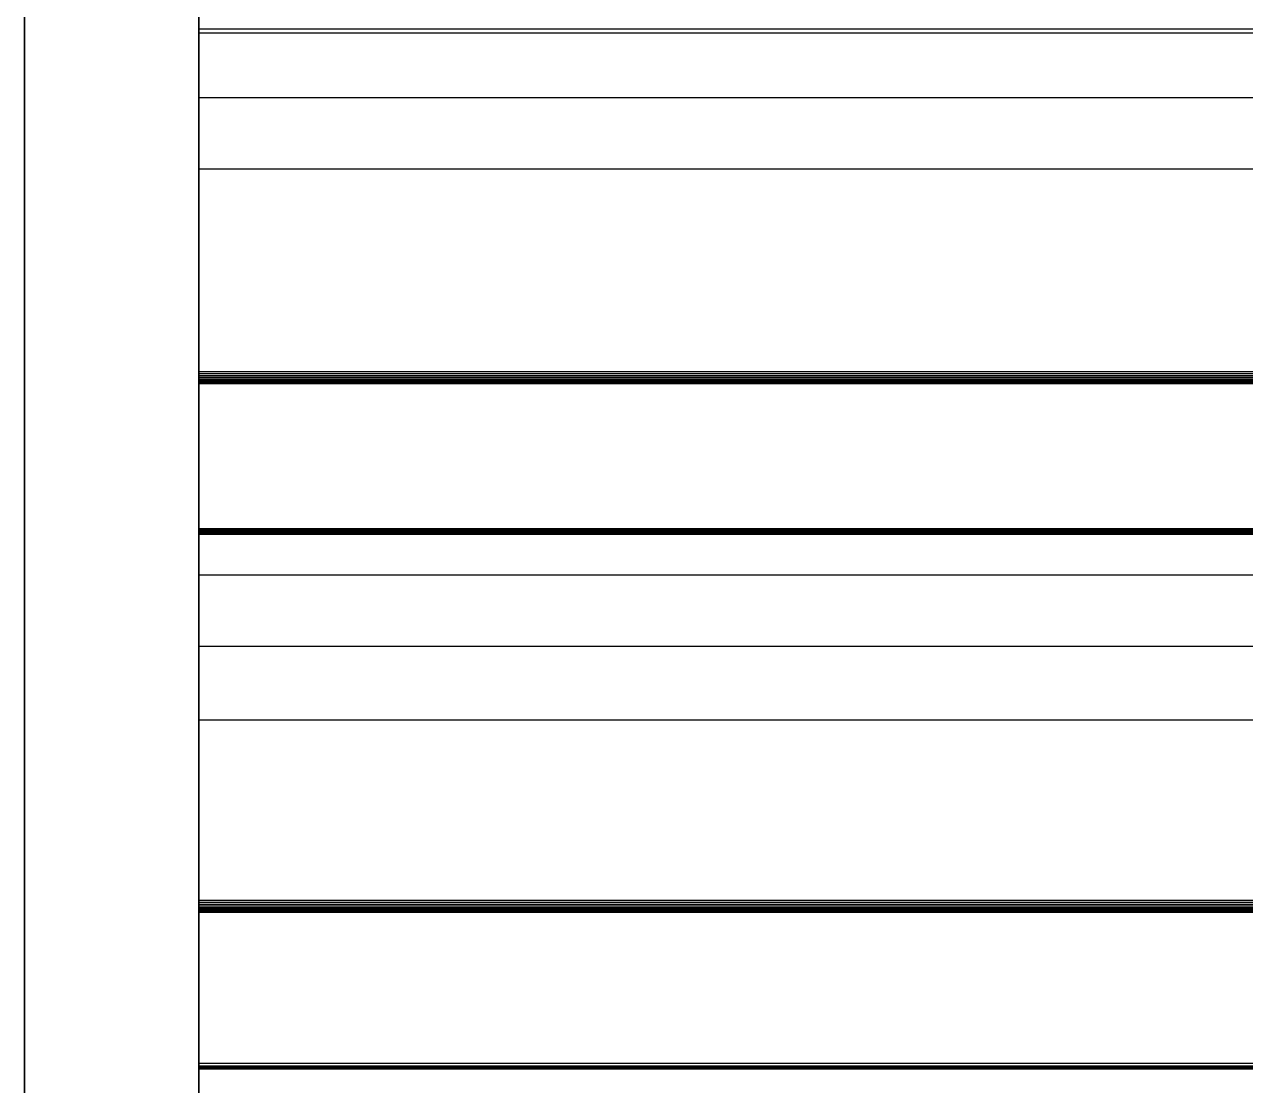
# Model space of a CAD drawing. Header units: millimetres. Extents: x -85 to 1059, y -155 to 155.
# Drawn here: x 1000 to 1003.5, y 132.794 to 135.835 of the extents above; entities that cross this region are included whole.
import ezdxf

# ---------------------------------------------------------------- set-up
doc = ezdxf.new("R2010")
doc.units = ezdxf.units.MM
doc.header["$MEASUREMENT"] = 0
doc.layers.add('Default', color=7, linetype='Continuous', true_color=0x000000)

msp = doc.modelspace()

# ---------------------------------------------------------------- linework, layer by layer
at = {"layer": 'Default'}
for points, knots in [([(1000, 0, -154), (1000, -154, -154), (1000, -154), (1000, -154, 154), (1000, 0, 154), (1000, 154, 154), (1000, 154), (1000, 154, -154), (1000, 0, -154)], [0, 0, 0, 241.902634, 241.902634, 483.805269, 483.805269, 725.707903, 725.707903, 967.610537, 967.610537, 967.610537]), ([(1000, 0, -150), (1000, -150, -150), (1000, -150), (1000, -150, 150), (1000, 0, 150), (1000, 150, 150), (1000, 150), (1000, 150, -150), (1000, 0, -150)], [0, 0, 0, 235.619449, 235.619449, 471.238898, 471.238898, 706.858347, 706.858347, 942.477796, 942.477796, 942.477796])]:
    msp.add_rational_spline(points, [1, 0.707106781187, 1, 0.707106781187, 1, 0.707106781187, 1, 0.707106781187, 1], degree=2, knots=knots, dxfattribs=at)
for points, degree, knots in [([(1000.5, 0.0018, 150.0005), (1000.5, 82.8446, 150.0005), (1000.5, 150.0018, 82.8432), (1000.5, 150.0018, 0.0004), (1000.5, 150.0018, -82.8427), (1000.5, 82.8446, -150), (1000.5, 0.0018, -150), (1000.5, -82.8411, -150), (1000.5, -149.9983, -82.8427), (1000.5, -149.9983, 0.0004), (1000.5, -149.9983, 82.8432), (1000.5, -82.8411, 150.0005), (1000.5, 0.0018, 150.0005)], 3, [-5, -5, -5, -5, -4, -4, -4, -3, -3, -3, -2, -2, -2, -1, -1, -1, -1]), ([(1000.5, 0.3488, 139.7504), (1000.5, -76.9709, 139.7504), (1000.5, -139.6511, 77.0702), (1000.5, -139.6511, -0.2498), (1000.5, -139.6511, -77.5699), (1000.5, -76.9709, -140.2497), (1000.5, 0.3488, -140.2497), (1000.5, 77.6689, -140.2497), (1000.5, 140.349, -77.5699), (1000.5, 140.349, -0.2498), (1000.5, 140.349, 77.0702), (1000.5, 77.6689, 139.7504), (1000.5, 0.3488, 139.7504)], 3, [20636, 20636, 20636, 20636, 20637, 20637, 20637, 20638, 20638, 20638, 20639, 20639, 20639, 20640, 20640, 20640, 20640]), ([(1000.5, 0.0018, 140.0004), (1000.5, -77.318, 140.0004), (1000.5, -139.9981, 77.3202), (1000.5, -139.9981, 0.0002), (1000.5, -139.9981, -77.3199), (1000.5, -77.318, -139.9997), (1000.5, 0.0018, -139.9997), (1000.5, 77.3215, -139.9997), (1000.5, 140.002, -77.3199), (1000.5, 140.002, 0.0002), (1000.5, 140.002, 77.3202), (1000.5, 77.3215, 140.0004), (1000.5, 0.0018, 140.0004)], 3, [-1, -1, -1, -1, 0, 0, 0, 1, 1, 1, 2, 2, 2, 3, 3, 3, 3]), ([(1000.5, 134.8397, 72.6526), (1000.5, 134.8796, 72.6602), (1000.5, 134.9194, 72.6678), (1000.5, 134.9665, 72.6764), (1000.5, 135.0136, 72.6851), (1000.5, 135.0613, 72.6939), (1000.5, 135.1089, 72.7027), (1000.5, 135.1565, 72.7115), (1000.5, 135.2041, 72.7203), (1000.5, 135.2521, 72.7288), (1000.5, 135.3001, 72.7373), (1000.5, 135.3486, 72.7459), (1000.5, 135.3971, 72.7546), (1000.5, 135.4458, 72.7632), (1000.5, 135.4945, 72.7719), (1000.5, 135.5435, 72.7805), (1000.5, 135.5925, 72.7891), (1000.5, 135.6418, 72.7976), (1000.5, 135.691, 72.8061), (1000.5, 135.7407, 72.8145), (1000.5, 135.7905, 72.823), (1000.5, 135.8404, 72.8311), (1000.5, 135.8903, 72.8392), (1000.5, 135.9406, 72.8475), (1000.5, 135.9908, 72.8558), (1000.5, 136.0415, 72.8641), (1000.5, 136.0921, 72.8724), (1000.5, 136.1429, 72.8807), (1000.5, 136.1937, 72.889), (1000.5, 136.245, 72.8973), (1000.5, 136.2963, 72.9056), (1000.5, 136.3478, 72.9137), (1000.5, 136.3993, 72.9218), (1000.5, 136.4512, 72.9299), (1000.5, 136.5031, 72.938), (1000.5, 136.5553, 72.9459), (1000.5, 136.6075, 72.9539), (1000.5, 136.6599, 72.9618), (1000.5, 136.7123, 72.9698), (1000.5, 136.765, 72.9777), (1000.5, 136.8177, 72.9856), (1000.5, 136.871, 72.9932), (1000.5, 136.9243, 73.0008), (1000.5, 136.9335, 73.002), (1000.5, 136.9426, 73.0033)], 2, [3596, 3596, 3596, 3597, 3597, 3598, 3598, 3599, 3599, 3600, 3600, 3601, 3601, 3602, 3602, 3603, 3603, 3604, 3604, 3605, 3605, 3606, 3606, 3607, 3607, 3608, 3608, 3609, 3609, 3610, 3610, 3611, 3611, 3612, 3612, 3613, 3613, 3614, 3614, 3615, 3615, 3616, 3616, 3617, 3617, 3618, 3618, 3618]), ([(1000.5, 136.9426, -73.5036), (1000.5, 136.9335, -73.5022), (1000.5, 136.9243, -73.5008), (1000.5, 136.871, -73.4928), (1000.5, 136.8177, -73.4849), (1000.5, 136.765, -73.4771), (1000.5, 136.7123, -73.4694), (1000.5, 136.6599, -73.4614), (1000.5, 136.6075, -73.4535), (1000.5, 136.5553, -73.4454), (1000.5, 136.5031, -73.4373), (1000.5, 136.4512, -73.4293), (1000.5, 136.3993, -73.4214), (1000.5, 136.3478, -73.4133), (1000.5, 136.2963, -73.4051), (1000.5, 136.245, -73.397), (1000.5, 136.1937, -73.3889), (1000.5, 136.1429, -73.3808), (1000.5, 136.0921, -73.3727), (1000.5, 136.0415, -73.3644), (1000.5, 135.9908, -73.3561), (1000.5, 135.9406, -73.3478), (1000.5, 135.8903, -73.3395), (1000.5, 135.8404, -73.3309), (1000.5, 135.7905, -73.3222), (1000.5, 135.7407, -73.314), (1000.5, 135.691, -73.3057), (1000.5, 135.6418, -73.297), (1000.5, 135.5925, -73.2884), (1000.5, 135.5435, -73.2799), (1000.5, 135.4945, -73.2714), (1000.5, 135.4458, -73.263), (1000.5, 135.3971, -73.2545), (1000.5, 135.3486, -73.2459), (1000.5, 135.3001, -73.2372), (1000.5, 135.2521, -73.2286), (1000.5, 135.2041, -73.2199), (1000.5, 135.1565, -73.2111), (1000.5, 135.1089, -73.2023), (1000.5, 135.0613, -73.1937), (1000.5, 135.0136, -73.185), (1000.5, 134.9665, -73.176), (1000.5, 134.9194, -73.167), (1000.5, 134.8796, -73.1596), (1000.5, 134.8397, -73.1522)], 2, [6836, 6836, 6836, 6837, 6837, 6838, 6838, 6839, 6839, 6840, 6840, 6841, 6841, 6842, 6842, 6843, 6843, 6844, 6844, 6845, 6845, 6846, 6846, 6847, 6847, 6848, 6848, 6849, 6849, 6850, 6850, 6851, 6851, 6852, 6852, 6853, 6853, 6854, 6854, 6855, 6855, 6856, 6856, 6857, 6857, 6858, 6858, 6858]), ([(1000.5, 134.3853, -73.9724), (1000.5, 134.4153, -74.0042), (1000.5, 134.4453, -74.0359), (1000.5, 134.4781, -74.0708), (1000.5, 134.5109, -74.1058), (1000.5, 134.5439, -74.1409), (1000.5, 134.5769, -74.176), (1000.5, 134.6101, -74.2114), (1000.5, 134.6432, -74.2469), (1000.5, 134.6766, -74.2827), (1000.5, 134.7099, -74.3185), (1000.5, 134.7432, -74.3545), (1000.5, 134.7766, -74.3905), (1000.5, 134.8103, -74.4268), (1000.5, 134.8439, -74.4631), (1000.5, 134.8775, -74.4996), (1000.5, 134.911, -74.5362), (1000.5, 134.9448, -74.573), (1000.5, 134.9787, -74.6099), (1000.5, 135.0126, -74.6471), (1000.5, 135.0464, -74.6843), (1000.5, 135.0805, -74.7219), (1000.5, 135.1145, -74.7595), (1000.5, 135.1487, -74.7974), (1000.5, 135.183, -74.8353), (1000.5, 135.2174, -74.8732), (1000.5, 135.2518, -74.9112), (1000.5, 135.2862, -74.9498), (1000.5, 135.3206, -74.9884), (1000.5, 135.3551, -75.0269), (1000.5, 135.3897, -75.0653), (1000.5, 135.4244, -75.1043), (1000.5, 135.4592, -75.1433), (1000.5, 135.4939, -75.1826), (1000.5, 135.5287, -75.222), (1000.5, 135.5636, -75.2615), (1000.5, 135.5985, -75.301), (1000.5, 135.6335, -75.341), (1000.5, 135.6684, -75.3811), (1000.5, 135.7037, -75.4209), (1000.5, 135.7389, -75.4608), (1000.5, 135.7742, -75.5015), (1000.5, 135.8095, -75.5423), (1000.5, 135.8155, -75.5492), (1000.5, 135.8215, -75.556)], 2, [6878, 6878, 6878, 6879.045455, 6879.045455, 6880.090909, 6880.090909, 6881.136364, 6881.136364, 6882.181818, 6882.181818, 6883.227273, 6883.227273, 6884.272727, 6884.272727, 6885.318182, 6885.318182, 6886.363636, 6886.363636, 6887.409091, 6887.409091, 6888.454545, 6888.454545, 6889.5, 6889.5, 6890.545455, 6890.545455, 6891.590909, 6891.590909, 6892.636364, 6892.636364, 6893.681818, 6893.681818, 6894.727273, 6894.727273, 6895.772727, 6895.772727, 6896.818182, 6896.818182, 6897.863636, 6897.863636, 6898.909091, 6898.909091, 6899.954545, 6899.954545, 6901, 6901, 6901]), ([(1000.5, 135.8095, 75.0423), (1000.5, 135.7742, 75.0019), (1000.5, 135.7389, 74.9615), (1000.5, 135.7037, 74.9213), (1000.5, 135.6684, 74.8811), (1000.5, 135.6335, 74.8412), (1000.5, 135.5985, 74.8014), (1000.5, 135.5636, 74.7619), (1000.5, 135.5287, 74.7224), (1000.5, 135.4939, 74.6832), (1000.5, 135.4592, 74.644), (1000.5, 135.4244, 74.6049), (1000.5, 135.3897, 74.5657), (1000.5, 135.3551, 74.5269), (1000.5, 135.3206, 74.4881), (1000.5, 135.2862, 74.4498), (1000.5, 135.2518, 74.4116), (1000.5, 135.2174, 74.3735), (1000.5, 135.183, 74.3354), (1000.5, 135.1487, 74.2976), (1000.5, 135.1145, 74.2599), (1000.5, 135.0805, 74.2225), (1000.5, 135.0464, 74.1851), (1000.5, 135.0126, 74.1479), (1000.5, 134.9787, 74.1106), (1000.5, 134.9448, 74.0736), (1000.5, 134.911, 74.0366), (1000.5, 134.8775, 73.9999), (1000.5, 134.8439, 73.9632), (1000.5, 134.8103, 73.927), (1000.5, 134.7766, 73.8909), (1000.5, 134.7432, 73.8547), (1000.5, 134.7099, 73.8185), (1000.5, 134.6766, 73.7829), (1000.5, 134.6432, 73.7473), (1000.5, 134.6101, 73.7118), (1000.5, 134.5769, 73.6764), (1000.5, 134.5439, 73.6411), (1000.5, 134.5109, 73.6058), (1000.5, 134.4781, 73.5709), (1000.5, 134.4453, 73.536), (1000.5, 134.4173, 73.5065), (1000.5, 134.3892, 73.4771)], 2, [3554, 3554, 3554, 3555, 3555, 3556, 3556, 3557, 3557, 3558, 3558, 3559, 3559, 3560, 3560, 3561, 3561, 3562, 3562, 3563, 3563, 3564, 3564, 3565, 3565, 3566, 3566, 3567, 3567, 3568, 3568, 3569, 3569, 3570, 3570, 3571, 3571, 3572, 3572, 3573, 3573, 3574, 3574, 3575, 3575, 3575]), ([(1000.5, 133.3245, 75.381), (1000.5, 133.3642, 75.3893), (1000.5, 133.4039, 75.3976), (1000.5, 133.451, 75.4073), (1000.5, 133.4981, 75.417), (1000.5, 133.5454, 75.4267), (1000.5, 133.5926, 75.4364), (1000.5, 133.6401, 75.4459), (1000.5, 133.6875, 75.4554), (1000.5, 133.7355, 75.4651), (1000.5, 133.7835, 75.4748), (1000.5, 133.8317, 75.4845), (1000.5, 133.8798, 75.4942), (1000.5, 133.9283, 75.5039), (1000.5, 133.9768, 75.5136), (1000.5, 134.0255, 75.5232), (1000.5, 134.0742, 75.5327), (1000.5, 134.1234, 75.542), (1000.5, 134.1726, 75.5514), (1000.5, 134.222, 75.5609), (1000.5, 134.2714, 75.5704), (1000.5, 134.3213, 75.5798), (1000.5, 134.3712, 75.5891), (1000.5, 134.4213, 75.5985), (1000.5, 134.4714, 75.6078), (1000.5, 134.5219, 75.6172), (1000.5, 134.5723, 75.6265), (1000.5, 134.6229, 75.6359), (1000.5, 134.6736, 75.6452), (1000.5, 134.7245, 75.6542), (1000.5, 134.7755, 75.6632), (1000.5, 134.827, 75.6724), (1000.5, 134.8785, 75.6816), (1000.5, 134.9302, 75.6907), (1000.5, 134.9819, 75.6999), (1000.5, 135.0337, 75.7091), (1000.5, 135.0856, 75.7183), (1000.5, 135.138, 75.7271), (1000.5, 135.1904, 75.7359), (1000.5, 135.2429, 75.7449), (1000.5, 135.2955, 75.7539), (1000.5, 135.3486, 75.7627), (1000.5, 135.4017, 75.7715), (1000.5, 135.4107, 75.7731), (1000.5, 135.4197, 75.7747)], 2, [3529, 3529, 3529, 3530, 3530, 3531, 3531, 3532, 3532, 3533, 3533, 3534, 3534, 3535, 3535, 3536, 3536, 3537, 3537, 3538, 3538, 3539, 3539, 3540, 3540, 3541, 3541, 3542, 3542, 3543, 3543, 3544, 3544, 3545, 3545, 3546, 3546, 3547, 3547, 3548, 3548, 3549, 3549, 3550, 3550, 3551, 3551, 3551]), ([(1000.5, 135.4197, -76.2743), (1000.5, 135.4107, -76.2727), (1000.5, 135.4017, -76.2711), (1000.5, 135.3486, -76.2623), (1000.5, 135.2955, -76.2535), (1000.5, 135.2429, -76.2447), (1000.5, 135.1904, -76.2358), (1000.5, 135.138, -76.2267), (1000.5, 135.0856, -76.2175), (1000.5, 135.0337, -76.2085), (1000.5, 134.9819, -76.1995), (1000.5, 134.9302, -76.1903), (1000.5, 134.8785, -76.1812), (1000.5, 134.827, -76.1722), (1000.5, 134.7755, -76.1632), (1000.5, 134.7245, -76.1538), (1000.5, 134.6736, -76.1445), (1000.5, 134.6229, -76.1353), (1000.5, 134.5723, -76.1261), (1000.5, 134.5219, -76.1168), (1000.5, 134.4714, -76.1074), (1000.5, 134.4213, -76.0981), (1000.5, 134.3712, -76.0887), (1000.5, 134.3213, -76.0794), (1000.5, 134.2714, -76.07), (1000.5, 134.222, -76.0607), (1000.5, 134.1726, -76.0513), (1000.5, 134.1234, -76.0418), (1000.5, 134.0742, -76.0323), (1000.5, 134.0255, -76.0228), (1000.5, 133.9768, -76.0132), (1000.5, 133.9283, -76.0037), (1000.5, 133.8798, -75.9942), (1000.5, 133.8317, -75.9845), (1000.5, 133.7835, -75.9748), (1000.5, 133.7355, -75.9653), (1000.5, 133.6875, -75.9557), (1000.5, 133.6401, -75.946), (1000.5, 133.5926, -75.9363), (1000.5, 133.5454, -75.9265), (1000.5, 133.4981, -75.9166), (1000.5, 133.451, -75.9069), (1000.5, 133.4039, -75.8972), (1000.5, 133.3642, -75.8889), (1000.5, 133.3245, -75.8806)], 2, [6903, 6903, 6903, 6904, 6904, 6905, 6905, 6906, 6906, 6907, 6907, 6908, 6908, 6909, 6909, 6910, 6910, 6911, 6911, 6912, 6912, 6913, 6913, 6914, 6914, 6915, 6915, 6916, 6916, 6917, 6917, 6918, 6918, 6919, 6919, 6920, 6920, 6921, 6921, 6922, 6922, 6923, 6923, 6924, 6924, 6925, 6925, 6925]), ([(1000.5, 134.3733, 73.4467), (1000.5, 134.4443, 73.3176), (1000.5, 134.5152, 73.1885), (1000.5, 134.5899, 73.0514), (1000.5, 134.6647, 72.9144), (1000.5, 134.7351, 72.7849), (1000.5, 134.8055, 72.6554)], 2, [3584, 3584, 3584, 3585, 3585, 3586, 3586, 3587, 3587, 3587]), ([(1000.5, 134.8055, -73.155), (1000.5, 134.7351, -73.2847), (1000.5, 134.6647, -73.4143), (1000.5, 134.5899, -73.5512), (1000.5, 134.5152, -73.6881), (1000.5, 134.4443, -73.8172), (1000.5, 134.3733, -73.9463)], 2, [6867, 6867, 6867, 6868, 6868, 6869, 6869, 6870, 6870, 6870]), ([(1000.5, 134.2573, 77.8042), (1000.5, 134.2513, 77.7972), (1000.5, 134.2453, 77.7901), (1000.5, 134.2109, 77.7488), (1000.5, 134.1765, 77.7076), (1000.5, 134.1423, 77.6668), (1000.5, 134.1081, 77.6261), (1000.5, 134.0737, 77.5853), (1000.5, 134.0393, 77.5446), (1000.5, 134.0052, 77.5044), (1000.5, 133.9712, 77.4641), (1000.5, 133.9373, 77.4241), (1000.5, 133.9034, 77.3841), (1000.5, 133.8694, 77.3446), (1000.5, 133.8354, 77.305), (1000.5, 133.8017, 77.2655), (1000.5, 133.768, 77.226), (1000.5, 133.7343, 77.1869), (1000.5, 133.7006, 77.1477), (1000.5, 133.6671, 77.1091), (1000.5, 133.6336, 77.0704), (1000.5, 133.6001, 77.032), (1000.5, 133.5665, 76.9935), (1000.5, 133.5334, 76.9553), (1000.5, 133.5002, 76.917), (1000.5, 133.4669, 76.8791), (1000.5, 133.4335, 76.8411), (1000.5, 133.4006, 76.8036), (1000.5, 133.3676, 76.766), (1000.5, 133.3348, 76.7288), (1000.5, 133.302, 76.6916), (1000.5, 133.2691, 76.6543), (1000.5, 133.2363, 76.6171), (1000.5, 133.2037, 76.5806), (1000.5, 133.1711, 76.5441), (1000.5, 133.1384, 76.5076), (1000.5, 133.1058, 76.4711), (1000.5, 133.0734, 76.4349), (1000.5, 133.0409, 76.3988), (1000.5, 133.0088, 76.363), (1000.5, 132.9767, 76.3271), (1000.5, 132.9444, 76.2917), (1000.5, 132.9121, 76.2562), (1000.5, 132.8848, 76.2261), (1000.5, 132.8575, 76.1959)], 2, [3486, 3486, 3486, 3487, 3487, 3488, 3488, 3489, 3489, 3490, 3490, 3491, 3491, 3492, 3492, 3493, 3493, 3494, 3494, 3495, 3495, 3496, 3496, 3497, 3497, 3498, 3498, 3499, 3499, 3500, 3500, 3501, 3501, 3502, 3502, 3503, 3503, 3504, 3504, 3505, 3505, 3506, 3506, 3507, 3507, 3508, 3508, 3508]), ([(1000.5, 132.8575, -76.6955), (1000.5, 132.8848, -76.7257), (1000.5, 132.9121, -76.7558), (1000.5, 132.9444, -76.7915), (1000.5, 132.9767, -76.8271), (1000.5, 133.0088, -76.8629), (1000.5, 133.0409, -76.8987), (1000.5, 133.0734, -76.9349), (1000.5, 133.1058, -76.971), (1000.5, 133.1384, -77.0074), (1000.5, 133.1711, -77.0437), (1000.5, 133.2037, -77.0806), (1000.5, 133.2363, -77.1174), (1000.5, 133.2691, -77.1543), (1000.5, 133.302, -77.1912), (1000.5, 133.3348, -77.2286), (1000.5, 133.3676, -77.2659), (1000.5, 133.4006, -77.3035), (1000.5, 133.4335, -77.3411), (1000.5, 133.4669, -77.3788), (1000.5, 133.5002, -77.4166), (1000.5, 133.5334, -77.4547), (1000.5, 133.5665, -77.4928), (1000.5, 133.6001, -77.5314), (1000.5, 133.6336, -77.57), (1000.5, 133.6671, -77.609), (1000.5, 133.7006, -77.648), (1000.5, 133.7343, -77.6868), (1000.5, 133.768, -77.7256), (1000.5, 133.8017, -77.765), (1000.5, 133.8354, -77.8043), (1000.5, 133.8694, -77.8442), (1000.5, 133.9034, -77.884), (1000.5, 133.9373, -77.9239), (1000.5, 133.9712, -77.9637), (1000.5, 134.0052, -78.0041), (1000.5, 134.0393, -78.0445), (1000.5, 134.0737, -78.0849), (1000.5, 134.1081, -78.1253), (1000.5, 134.1423, -78.1664), (1000.5, 134.1765, -78.2075), (1000.5, 134.2109, -78.2486), (1000.5, 134.2453, -78.2897), (1000.5, 134.2513, -78.2968), (1000.5, 134.2573, -78.3038)], 2, [6946, 6946, 6946, 6947, 6947, 6948, 6948, 6949, 6949, 6950, 6950, 6951, 6951, 6952, 6952, 6953, 6953, 6954, 6954, 6955, 6955, 6956, 6956, 6957, 6957, 6958, 6958, 6959, 6959, 6960, 6960, 6961, 6961, 6962, 6962, 6963, 6963, 6964, 6964, 6965, 6965, 6966, 6966, 6967, 6967, 6968, 6968, 6968]), ([(1000.5, 131.754, 78.0773), (1000.5, 131.7937, 78.0866), (1000.5, 131.8333, 78.096), (1000.5, 131.8801, 78.1066), (1000.5, 131.9268, 78.1171), (1000.5, 131.9739, 78.1279), (1000.5, 132.021, 78.1387), (1000.5, 132.0683, 78.1492), (1000.5, 132.1156, 78.1598), (1000.5, 132.1632, 78.1706), (1000.5, 132.2108, 78.1813), (1000.5, 132.2588, 78.1919), (1000.5, 132.3068, 78.2025), (1000.5, 132.3551, 78.2129), (1000.5, 132.4034, 78.2233), (1000.5, 132.4521, 78.2341), (1000.5, 132.5008, 78.2448), (1000.5, 132.5497, 78.2551), (1000.5, 132.5985, 78.2653), (1000.5, 132.6479, 78.2759), (1000.5, 132.6973, 78.2865), (1000.5, 132.7467, 78.2969), (1000.5, 132.7961, 78.3073), (1000.5, 132.846, 78.3177), (1000.5, 132.8959, 78.3281), (1000.5, 132.9462, 78.3385), (1000.5, 132.9965, 78.3489), (1000.5, 133.0469, 78.359), (1000.5, 133.0973, 78.369), (1000.5, 133.1481, 78.3794), (1000.5, 133.1989, 78.3898), (1000.5, 133.2501, 78.3999), (1000.5, 133.3013, 78.4099), (1000.5, 133.3528, 78.4202), (1000.5, 133.4043, 78.4304), (1000.5, 133.4561, 78.4406), (1000.5, 133.508, 78.4509), (1000.5, 133.5602, 78.4607), (1000.5, 133.6124, 78.4706), (1000.5, 133.6648, 78.4807), (1000.5, 133.7172, 78.4907), (1000.5, 133.7699, 78.5008), (1000.5, 133.8227, 78.5108), (1000.5, 133.8318, 78.5124), (1000.5, 133.841, 78.514)], 2, [3462, 3462, 3462, 3463, 3463, 3464, 3464, 3465, 3465, 3466, 3466, 3467, 3467, 3468, 3468, 3469, 3469, 3470, 3470, 3471, 3471, 3472, 3472, 3473, 3473, 3474, 3474, 3475, 3475, 3476, 3476, 3477, 3477, 3478, 3478, 3479, 3479, 3480, 3480, 3481, 3481, 3482, 3482, 3483, 3483, 3484, 3484, 3484]), ([(1000.5, 133.841, -79.0136), (1000.5, 133.8318, -79.012), (1000.5, 133.8227, -79.0104), (1000.5, 133.7699, -79.0004), (1000.5, 133.7172, -78.9903), (1000.5, 133.6648, -78.9804), (1000.5, 133.6124, -78.9706), (1000.5, 133.5602, -78.9603), (1000.5, 133.508, -78.9501), (1000.5, 133.4561, -78.9401), (1000.5, 133.4043, -78.93), (1000.5, 133.3528, -78.9199), (1000.5, 133.3013, -78.9099), (1000.5, 133.2501, -78.8997), (1000.5, 133.1989, -78.8894), (1000.5, 133.1481, -78.8792), (1000.5, 133.0973, -78.869), (1000.5, 133.0469, -78.8586), (1000.5, 132.9965, -78.8482), (1000.5, 132.9462, -78.8378), (1000.5, 132.8959, -78.8273), (1000.5, 132.846, -78.8171), (1000.5, 132.7961, -78.8069), (1000.5, 132.7467, -78.7965), (1000.5, 132.6973, -78.7861), (1000.5, 132.6479, -78.7758), (1000.5, 132.5985, -78.7656), (1000.5, 132.5497, -78.7548), (1000.5, 132.5008, -78.7441), (1000.5, 132.4521, -78.7337), (1000.5, 132.4034, -78.7233), (1000.5, 132.3551, -78.7127), (1000.5, 132.3068, -78.7021), (1000.5, 132.259, -78.6913), (1000.5, 132.2112, -78.6806), (1000.5, 132.1634, -78.6702), (1000.5, 132.1156, -78.6598), (1000.5, 132.0683, -78.649), (1000.5, 132.021, -78.6383), (1000.5, 131.9739, -78.6277), (1000.5, 131.9268, -78.6171), (1000.5, 131.8801, -78.6063), (1000.5, 131.8333, -78.5956), (1000.5, 131.7937, -78.5864), (1000.5, 131.754, -78.5772)], 2, [6970, 6970, 6970, 6971, 6971, 6972, 6972, 6973, 6973, 6974, 6974, 6975, 6975, 6976, 6976, 6977, 6977, 6978, 6978, 6979, 6979, 6980, 6980, 6981, 6981, 6982, 6982, 6983, 6983, 6984, 6984, 6985, 6985, 6986, 6986, 6987, 6987, 6988, 6988, 6989, 6989, 6990, 6990, 6991, 6991, 6992, 6992, 6992]), ([(1000.5, 133.2967, 75.3792), (1000.5, 133.2984, 75.3791), (1000.5, 133.3002, 75.3789), (1000.5, 133.302, 75.3787), (1000.5, 133.3037, 75.3785)], 2, [3523, 3523, 3523, 3524, 3524, 3525, 3525, 3525]), ([(1000.5, 132.8423, 76.1652), (1000.5, 132.9157, 76.0375), (1000.5, 132.989, 75.9098), (1000.5, 133.0667, 75.7743), (1000.5, 133.1443, 75.6389), (1000.5, 133.2173, 75.511), (1000.5, 133.2903, 75.3831)], 2, [3517, 3517, 3517, 3518, 3518, 3519, 3519, 3520, 3520, 3520]), ([(1000.5, 133.2903, -75.8827), (1000.5, 133.2173, -76.0108), (1000.5, 133.1443, -76.1388), (1000.5, 133.0667, -76.2743), (1000.5, 132.989, -76.4098), (1000.5, 132.9157, -76.5375), (1000.5, 132.8423, -76.6652)], 2, [6934, 6934, 6934, 6935, 6935, 6936, 6936, 6937, 6937, 6937]), ([(1000.5, 132.8575, 76.1959), (1000.5, 132.8555, 76.1936), (1000.5, 132.8536, 76.1913), (1000.5, 132.8518, 76.1892), (1000.5, 132.85, 76.1871)], 2, [3508, 3508, 3508, 3509, 3509, 3510, 3510, 3510]), ([(1000.5, 132.85, -76.6867), (1000.5, 132.8518, -76.6888), (1000.5, 132.8536, -76.6909), (1000.5, 132.8555, -76.6932), (1000.5, 132.8575, -76.6955)], 2, [6944, 6944, 6944, 6945, 6945, 6946, 6946, 6946]), ([(1000.5, 132.8451, -76.6793), (1000.5, 132.8462, -76.6809), (1000.5, 132.8472, -76.6825), (1000.5, 132.8486, -76.6846), (1000.5, 132.85, -76.6867)], 2, [6942, 6942, 6942, 6943, 6943, 6944, 6944, 6944]), ([(1000.5, 132.8472, 76.1832), (1000.5, 132.8462, 76.1811), (1000.5, 132.8451, 76.179), (1000.5, 132.8442, 76.1772), (1000.5, 132.8433, 76.1755)], 2, [3511, 3511, 3511, 3512, 3512, 3513, 3513, 3513])]:
    msp.add_open_spline(points, degree=degree, knots=knots, dxfattribs=at)
for points in [[(1007, 135.8215, 75.0568), (1003.75, 135.8215, 75.0568), (1000.5, 135.8215, 75.0568)], [(1000.5, 135.6243, 75.4177), (1000.5, 135.7229, 75.2372), (1000.5, 135.8215, 75.0568)], [(1000.5, 135.8215, 75.0568), (1000.5, 135.8155, 75.0496), (1000.5, 135.8095, 75.0423)], [(1007, 135.8215, -75.556), (1003.75, 135.8215, -75.556), (1000.5, 135.8215, -75.556)], [(1000.5, 135.8215, -75.556), (1000.5, 135.7229, -75.7365), (1000.5, 135.6243, -75.9169)], [(1007, 135.8095, 75.0423), (1003.75, 135.8095, 75.0423), (1000.5, 135.8095, 75.0423)], [(1007, 135.6243, 75.4177), (1003.75, 135.6243, 75.4177), (1000.5, 135.6243, 75.4177)], [(1000.5, 135.4197, 75.7747), (1000.5, 135.522, 75.5962), (1000.5, 135.6243, 75.4177)], [(1007, 135.6243, -75.9169), (1003.75, 135.6243, -75.9169), (1000.5, 135.6243, -75.9169)], [(1000.5, 135.6243, -75.9169), (1000.5, 135.522, -76.0956), (1000.5, 135.4197, -76.2743)], [(1007, 135.4197, 75.7747), (1003.75, 135.4197, 75.7747), (1000.5, 135.4197, 75.7747)], [(1007, 135.4197, -76.2743), (1003.75, 135.4197, -76.2743), (1000.5, 135.4197, -76.2743)], [(1007, 134.8397, 72.6526), (1003.75, 134.8397, 72.6526), (1000.5, 134.8397, 72.6526)], [(1000.5, 134.8334, 72.6516), (1000.5, 134.8365, 72.6521), (1000.5, 134.8397, 72.6526)], [(1007, 134.8397, -73.1522), (1003.75, 134.8397, -73.1522), (1000.5, 134.8397, -73.1522)], [(1000.5, 134.8397, -73.1522), (1000.5, 134.8365, -73.1519), (1000.5, 134.8334, -73.1515)], [(1007, 134.8334, 72.6516), (1003.75, 134.8334, 72.6516), (1000.5, 134.8334, 72.6516)], [(1000.5, 134.8281, 72.6508), (1000.5, 134.8307, 72.6512), (1000.5, 134.8334, 72.6516)], [(1007, 134.8334, -73.1515), (1003.75, 134.8334, -73.1515), (1000.5, 134.8334, -73.1515)], [(1000.5, 134.8334, -73.1515), (1000.5, 134.8307, -73.1511), (1000.5, 134.8281, -73.1508)], [(1007, 134.8281, 72.6508), (1003.75, 134.8281, 72.6508), (1000.5, 134.8281, 72.6508)], [(1000.5, 134.8231, 72.6505), (1000.5, 134.8256, 72.6507), (1000.5, 134.8281, 72.6508)], [(1007, 134.8281, -73.1508), (1003.75, 134.8281, -73.1508), (1000.5, 134.8281, -73.1508)], [(1000.5, 134.8281, -73.1508), (1000.5, 134.8256, -73.1506), (1000.5, 134.8231, -73.1504)], [(1007, 134.8231, 72.6505), (1003.75, 134.8231, 72.6505), (1000.5, 134.8231, 72.6505)], [(1000.5, 134.8189, 72.6505), (1000.5, 134.821, 72.6505), (1000.5, 134.8231, 72.6505)], [(1007, 134.8231, -73.1504), (1003.75, 134.8231, -73.1504), (1000.5, 134.8231, -73.1504)], [(1000.5, 134.8231, -73.1504), (1000.5, 134.821, -73.1504), (1000.5, 134.8189, -73.1504)], [(1007, 134.8189, 72.6505), (1003.75, 134.8189, 72.6505), (1000.5, 134.8189, 72.6505)], [(1000.5, 134.815, 72.6508), (1000.5, 134.817, 72.6507), (1000.5, 134.8189, 72.6505)], [(1007, 134.8189, -73.1504), (1003.75, 134.8189, -73.1504), (1000.5, 134.8189, -73.1504)], [(1000.5, 134.8189, -73.1504), (1000.5, 134.817, -73.1506), (1000.5, 134.815, -73.1508)], [(1007, 134.815, 72.6508), (1003.75, 134.815, 72.6508), (1000.5, 134.815, 72.6508)], [(1000.5, 134.8118, 72.6516), (1000.5, 134.8134, 72.6512), (1000.5, 134.815, 72.6508)], [(1007, 134.815, -73.1508), (1003.75, 134.815, -73.1508), (1000.5, 134.815, -73.1508)], [(1000.5, 134.815, -73.1508), (1000.5, 134.8134, -73.1511), (1000.5, 134.8118, -73.1515)], [(1007, 134.8118, 72.6516), (1003.75, 134.8118, 72.6516), (1000.5, 134.8118, 72.6516)], [(1000.5, 134.809, 72.6526), (1000.5, 134.8104, 72.6521), (1000.5, 134.8118, 72.6516)], [(1007, 134.8118, -73.1515), (1003.75, 134.8118, -73.1515), (1000.5, 134.8118, -73.1515)], [(1000.5, 134.8118, -73.1515), (1000.5, 134.8104, -73.152), (1000.5, 134.809, -73.1526)], [(1007, 134.809, 72.6526), (1003.75, 134.809, 72.6526), (1000.5, 134.809, 72.6526)], [(1000.5, 134.8069, 72.654), (1000.5, 134.808, 72.6533), (1000.5, 134.809, 72.6526)], [(1007, 134.809, -73.1526), (1003.75, 134.809, -73.1526), (1000.5, 134.809, -73.1526)], [(1000.5, 134.809, -73.1526), (1000.5, 134.808, -73.1529), (1000.5, 134.8069, -73.1533)], [(1007, 134.8069, 72.654), (1003.75, 134.8069, 72.654), (1000.5, 134.8069, 72.654)], [(1000.5, 134.8055, 72.6554), (1000.5, 134.8062, 72.6547), (1000.5, 134.8069, 72.654)], [(1007, 134.8069, -73.1533), (1003.75, 134.8069, -73.1533), (1000.5, 134.8069, -73.1533)], [(1000.5, 134.8069, -73.1533), (1000.5, 134.8062, -73.1541), (1000.5, 134.8055, -73.155)], [(1007, 134.8055, 72.6554), (1003.75, 134.8055, 72.6554), (1000.5, 134.8055, 72.6554)], [(1007, 134.8055, -73.155), (1003.75, 134.8055, -73.155), (1000.5, 134.8055, -73.155)], [(1007, 134.3892, 73.4771), (1003.75, 134.3892, 73.4771), (1000.5, 134.3892, 73.4771)], [(1000.5, 134.3892, 73.4771), (1000.5, 134.3873, 73.4748), (1000.5, 134.3853, 73.4725)], [(1007, 134.3853, 73.4725), (1003.75, 134.3853, 73.4725), (1000.5, 134.3853, 73.4725)], [(1000.5, 134.3853, 73.4725), (1000.5, 134.3836, 73.4705), (1000.5, 134.3818, 73.4686)], [(1007, 134.3853, -73.9724), (1003.75, 134.3853, -73.9724), (1000.5, 134.3853, -73.9724)], [(1000.5, 134.3818, -73.9678), (1000.5, 134.3836, -73.9701), (1000.5, 134.3853, -73.9724)], [(1007, 134.3818, 73.4686), (1003.75, 134.3818, 73.4686), (1000.5, 134.3818, 73.4686)], [(1000.5, 134.3818, 73.4686), (1000.5, 134.3804, 73.4665), (1000.5, 134.379, 73.4644)], [(1007, 134.3818, -73.9678), (1003.75, 134.3818, -73.9678), (1000.5, 134.3818, -73.9678)], [(1000.5, 134.379, -73.9639), (1000.5, 134.3804, -73.9659), (1000.5, 134.3818, -73.9678)], [(1007, 134.379, 73.4644), (1003.75, 134.379, 73.4644), (1000.5, 134.379, 73.4644)], [(1000.5, 134.379, 73.4644), (1000.5, 134.3778, 73.4624), (1000.5, 134.3765, 73.4605)], [(1007, 134.379, -73.9639), (1003.75, 134.379, -73.9639), (1000.5, 134.379, -73.9639)], [(1000.5, 134.3765, -73.9604), (1000.5, 134.3778, -73.9622), (1000.5, 134.379, -73.9639)], [(1007, 134.3765, 73.4605), (1003.75, 134.3765, 73.4605), (1000.5, 134.3765, 73.4605)], [(1000.5, 134.3765, 73.4605), (1000.5, 134.3756, 73.4589), (1000.5, 134.3748, 73.4573)], [(1007, 134.3765, -73.9604), (1003.75, 134.3765, -73.9604), (1000.5, 134.3765, -73.9604)], [(1000.5, 134.3748, -73.9569), (1000.5, 134.3756, -73.9587), (1000.5, 134.3765, -73.9604)], [(1007, 134.3748, 73.4573), (1003.75, 134.3748, 73.4573), (1000.5, 134.3748, 73.4573)], [(1000.5, 134.3748, 73.4573), (1000.5, 134.3742, 73.4557), (1000.5, 134.3737, 73.4541)], [(1007, 134.3748, -73.9569), (1003.75, 134.3748, -73.9569), (1000.5, 134.3748, -73.9569)], [(1000.5, 134.3737, -73.9541), (1000.5, 134.3742, -73.9555), (1000.5, 134.3748, -73.9569)], [(1007, 134.3737, 73.4541), (1003.75, 134.3737, 73.4541), (1000.5, 134.3737, 73.4541)], [(1000.5, 134.3737, 73.4541), (1000.5, 134.3733, 73.4527), (1000.5, 134.373, 73.4513)], [(1007, 134.3737, -73.9541), (1003.75, 134.3737, -73.9541), (1000.5, 134.3737, -73.9541)], [(1000.5, 134.373, -73.9512), (1000.5, 134.3733, -73.9527), (1000.5, 134.3737, -73.9541)], [(1007, 134.3733, 73.4467), (1003.75, 134.3733, 73.4467), (1000.5, 134.3733, 73.4467)], [(1000.5, 134.373, 73.4488), (1000.5, 134.3732, 73.4478), (1000.5, 134.3733, 73.4467)], [(1007, 134.3733, -73.9463), (1003.75, 134.3733, -73.9463), (1000.5, 134.3733, -73.9463)], [(1000.5, 134.3733, -73.9463), (1000.5, 134.3732, -73.9474), (1000.5, 134.373, -73.9484)], [(1007, 134.373, 73.4513), (1003.75, 134.373, 73.4513), (1000.5, 134.373, 73.4513)], [(1007, 134.373, 73.4488), (1003.75, 134.373, 73.4488), (1000.5, 134.373, 73.4488)], [(1000.5, 134.373, 73.4513), (1000.5, 134.373, 73.4501), (1000.5, 134.373, 73.4488)], [(1007, 134.373, -73.9484), (1003.75, 134.373, -73.9484), (1000.5, 134.373, -73.9484)], [(1007, 134.373, -73.9512), (1003.75, 134.373, -73.9512), (1000.5, 134.373, -73.9512)], [(1000.5, 134.373, -73.9484), (1000.5, 134.373, -73.9498), (1000.5, 134.373, -73.9512)], [(1007, 134.2573, 77.8042), (1003.75, 134.2573, 77.8042), (1000.5, 134.2573, 77.8042)], [(1000.5, 134.0527, 78.1612), (1000.5, 134.155, 77.9827), (1000.5, 134.2573, 77.8042)], [(1007, 134.2573, -78.3038), (1003.75, 134.2573, -78.3038), (1000.5, 134.2573, -78.3038)], [(1000.5, 134.2573, -78.3038), (1000.5, 134.155, -78.4823), (1000.5, 134.0527, -78.6608)], [(1007, 134.0527, 78.1612), (1003.75, 134.0527, 78.1612), (1000.5, 134.0527, 78.1612)], [(1000.5, 133.841, 78.514), (1000.5, 133.9468, 78.3376), (1000.5, 134.0527, 78.1612)], [(1007, 134.0527, -78.6608), (1003.75, 134.0527, -78.6608), (1000.5, 134.0527, -78.6608)], [(1000.5, 134.0527, -78.6608), (1000.5, 133.9468, -78.8372), (1000.5, 133.841, -79.0136)], [(1007, 133.841, 78.514), (1003.75, 133.841, 78.514), (1000.5, 133.841, 78.514)], [(1007, 133.841, -79.0136), (1003.75, 133.841, -79.0136), (1000.5, 133.841, -79.0136)], [(1007, 133.3245, 75.381), (1003.75, 133.3245, 75.381), (1000.5, 133.3245, 75.381)], [(1000.5, 133.3185, 75.3799), (1000.5, 133.3215, 75.3805), (1000.5, 133.3245, 75.381)], [(1007, 133.3245, -75.8806), (1003.75, 133.3245, -75.8806), (1000.5, 133.3245, -75.8806)], [(1000.5, 133.3245, -75.8806), (1000.5, 133.3215, -75.8799), (1000.5, 133.3185, -75.8792)], [(1007, 133.3185, 75.3799), (1003.75, 133.3185, 75.3799), (1000.5, 133.3185, 75.3799)], [(1000.5, 133.3129, 75.3792), (1000.5, 133.3157, 75.3796), (1000.5, 133.3185, 75.3799)], [(1007, 133.3185, -75.8792), (1003.75, 133.3185, -75.8792), (1000.5, 133.3185, -75.8792)], [(1000.5, 133.3185, -75.8792), (1000.5, 133.3157, -75.8788), (1000.5, 133.3129, -75.8785)], [(1007, 133.3129, 75.3792), (1003.75, 133.3129, 75.3792), (1000.5, 133.3129, 75.3792)], [(1000.5, 133.3083, 75.3785), (1000.5, 133.3106, 75.3789), (1000.5, 133.3129, 75.3792)], [(1007, 133.3129, -75.8785), (1003.75, 133.3129, -75.8785), (1000.5, 133.3129, -75.8785)], [(1000.5, 133.3129, -75.8785), (1000.5, 133.3106, -75.8785), (1000.5, 133.3083, -75.8785)], [(1007, 133.3083, 75.3785), (1003.75, 133.3083, 75.3785), (1000.5, 133.3083, 75.3785)], [(1000.5, 133.3037, 75.3785), (1000.5, 133.306, 75.3785), (1000.5, 133.3083, 75.3785)], [(1007, 133.3083, -75.8785), (1003.75, 133.3083, -75.8785), (1000.5, 133.3083, -75.8785)], [(1000.5, 133.3083, -75.8785), (1000.5, 133.306, -75.8783), (1000.5, 133.3037, -75.8781)], [(1007, 133.3037, 75.3785), (1003.75, 133.3037, 75.3785), (1000.5, 133.3037, 75.3785)], [(1007, 133.3037, -75.8781), (1003.75, 133.3037, -75.8781), (1000.5, 133.3037, -75.8781)], [(1000.5, 133.3037, -75.8781), (1000.5, 133.302, -75.8783), (1000.5, 133.3002, -75.8785)], [(1007, 133.3002, -75.8785), (1003.75, 133.3002, -75.8785), (1000.5, 133.3002, -75.8785)], [(1000.5, 133.3002, -75.8785), (1000.5, 133.2984, -75.8788), (1000.5, 133.2967, -75.8792)], [(1007, 133.2967, 75.3792), (1003.75, 133.2967, 75.3792), (1000.5, 133.2967, 75.3792)], [(1000.5, 133.2938, 75.3803), (1000.5, 133.2953, 75.3798), (1000.5, 133.2967, 75.3792)], [(1007, 133.2967, -75.8792), (1003.75, 133.2967, -75.8792), (1000.5, 133.2967, -75.8792)], [(1000.5, 133.2967, -75.8792), (1000.5, 133.2953, -75.8795), (1000.5, 133.2938, -75.8799)], [(1007, 133.2938, 75.3803), (1003.75, 133.2938, 75.3803), (1000.5, 133.2938, 75.3803)], [(1000.5, 133.2917, 75.3817), (1000.5, 133.2928, 75.381), (1000.5, 133.2938, 75.3803)], [(1007, 133.2938, -75.8799), (1003.75, 133.2938, -75.8799), (1000.5, 133.2938, -75.8799)], [(1000.5, 133.2938, -75.8799), (1000.5, 133.2928, -75.8806), (1000.5, 133.2917, -75.8813)], [(1007, 133.2917, 75.3817), (1003.75, 133.2917, 75.3817), (1000.5, 133.2917, 75.3817)], [(1000.5, 133.2903, 75.3831), (1000.5, 133.291, 75.3824), (1000.5, 133.2917, 75.3817)], [(1007, 133.2917, -75.8813), (1003.75, 133.2917, -75.8813), (1000.5, 133.2917, -75.8813)], [(1000.5, 133.2917, -75.8813), (1000.5, 133.291, -75.882), (1000.5, 133.2903, -75.8827)], [(1007, 133.2903, 75.3831), (1003.75, 133.2903, 75.3831), (1000.5, 133.2903, 75.3831)], [(1007, 133.2903, -75.8827), (1003.75, 133.2903, -75.8827), (1000.5, 133.2903, -75.8827)], [(1007, 132.8575, 76.1959), (1003.75, 132.8575, 76.1959), (1000.5, 132.8575, 76.1959)], [(1007, 132.8575, -76.6955), (1003.75, 132.8575, -76.6955), (1000.5, 132.8575, -76.6955)], [(1007, 132.85, 76.1871), (1003.75, 132.85, 76.1871), (1000.5, 132.85, 76.1871)], [(1000.5, 132.85, 76.1871), (1000.5, 132.8486, 76.1852), (1000.5, 132.8472, 76.1832)], [(1007, 132.85, -76.6867), (1003.75, 132.85, -76.6867), (1000.5, 132.85, -76.6867)], [(1007, 132.8472, 76.1832), (1003.75, 132.8472, 76.1832), (1000.5, 132.8472, 76.1832)], [(1007, 132.8451, -76.6793), (1003.75, 132.8451, -76.6793), (1000.5, 132.8451, -76.6793)], [(1000.5, 132.8433, -76.6758), (1000.5, 132.8442, -76.6775), (1000.5, 132.8451, -76.6793)], [(1007, 132.8433, 76.1755), (1003.75, 132.8433, 76.1755), (1000.5, 132.8433, 76.1755)], [(1000.5, 132.8433, 76.1755), (1000.5, 132.8428, 76.1742), (1000.5, 132.8423, 76.173)], [(1007, 132.8433, -76.6758), (1003.75, 132.8433, -76.6758), (1000.5, 132.8433, -76.6758)], [(1000.5, 132.8423, -76.6722), (1000.5, 132.8428, -76.674), (1000.5, 132.8433, -76.6758)], [(1007, 132.8423, 76.173), (1003.75, 132.8423, 76.173), (1000.5, 132.8423, 76.173)], [(1000.5, 132.8423, 76.173), (1000.5, 132.8419, 76.1716), (1000.5, 132.8416, 76.1702)], [(1007, 132.8423, 76.1652), (1003.75, 132.8423, 76.1652), (1000.5, 132.8423, 76.1652)], [(1000.5, 132.8416, 76.1673), (1000.5, 132.8419, 76.1663), (1000.5, 132.8423, 76.1652)], [(1007, 132.8423, -76.6652), (1003.75, 132.8423, -76.6652), (1000.5, 132.8423, -76.6652)], [(1000.5, 132.8423, -76.6652), (1000.5, 132.8419, -76.6661), (1000.5, 132.8416, -76.6669)], [(1007, 132.8423, -76.6722), (1003.75, 132.8423, -76.6722), (1000.5, 132.8423, -76.6722)], [(1000.5, 132.8416, -76.6694), (1000.5, 132.8419, -76.6708), (1000.5, 132.8423, -76.6722)], [(1007, 132.8416, 76.1702), (1003.75, 132.8416, 76.1702), (1000.5, 132.8416, 76.1702)], [(1007, 132.8416, 76.1673), (1003.75, 132.8416, 76.1673), (1000.5, 132.8416, 76.1673)], [(1000.5, 132.8416, 76.1702), (1000.5, 132.8416, 76.1687), (1000.5, 132.8416, 76.1673)], [(1007, 132.8416, -76.6669), (1003.75, 132.8416, -76.6669), (1000.5, 132.8416, -76.6669)], [(1007, 132.8416, -76.6694), (1003.75, 132.8416, -76.6694), (1000.5, 132.8416, -76.6694)], [(1000.5, 132.8416, -76.6669), (1000.5, 132.8416, -76.6682), (1000.5, 132.8416, -76.6694)]]:
    msp.add_open_spline(points, degree=2, dxfattribs=at)

doc.saveas('drawing.dxf')
